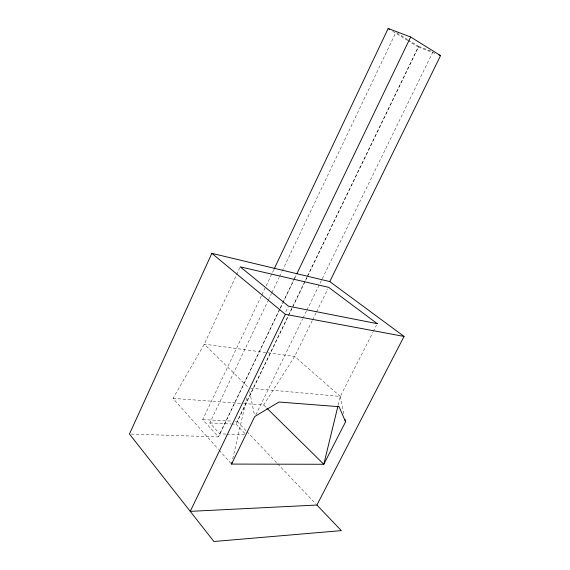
<?xml version="1.0" encoding="UTF-8"?>
<svg xmlns="http://www.w3.org/2000/svg" width="570" height="570" viewBox="0 0 570 570"><rect width="100%" height="100%" fill="white"/><g stroke="black" fill="none" stroke-linecap="round" stroke-linejoin="round"><path stroke-width="0.43" stroke-dasharray="2.85 2.14" d="M232.731 458.9L247.017 396.713M338.209 405.021L340.297 396.435L372.844 332.374M239.842 267.651L204.267 344.145L173.016 398.401L218.581 449.545M279.948 308.911L218.424 436.926L202.72 419.606L261.48 295.673M261.858 294.868L273.685 269.923M225.934 434.076L219.799 433.856L209.817 422.919L268.021 300.753M268.406 299.955L271.47 293.522M271.854 292.716L279.129 277.447M279.514 276.642L281.808 271.826M282.193 271.021L395.537 33.131M219.799 433.856L282.613 303.147M282.998 302.342L293.408 280.697M293.792 279.891L296.101 275.082M280.333 308.113L294.177 279.307M294.562 278.509L296.87 273.707M285.834 311.762L288.135 306.988M235.41 421.294L237.177 421.38L306.966 277.084M307.358 276.279L418.252 47.004L408.469 40.99M231.662 423.973L236.03 424.18L292.168 308.128M292.553 307.33L418.772 46.405L408.455 40.05M255.859 414.825L302.663 318.887M303.048 318.089L306.56 310.892M306.952 310.094L432.929 51.856M312.232 320.689L294.69 356.442L263.668 405.014L243.426 403.539M312.624 319.898L316.129 312.745M316.521 311.954L327.821 288.912M373.25 331.583L376.464 325.256M131.228 434.062L218.424 436.926M226.81 434.112L244.352 434.746M209.817 422.919L230.786 423.93M202.72 419.606L231.876 421.109M173.016 398.401L242.549 403.474M250.779 388.241L340.297 396.435L344.337 415.908M418.772 46.405L432.146 51.556M418.252 47.004L435.594 53.701M396.663 32.782L407.714 39.594M392.666 31.279L407.714 40.527M340.297 396.435L294.69 356.442L204.267 344.145L248.378 387.457M263.668 405.014L266.204 407.507M237.177 421.38L246.375 431.034M246.988 431.675L277.041 463.211M277.654 463.852L315.687 503.745M236.03 424.18L244.922 433.563M219.172 450.207L230.95 463.417M249.696 391.526L254.562 415.665"/><path stroke-width="0.85" d="M345.042 419.299L345.57 421.836L323.796 464.272L231.534 464.08L231.933 462.356M337.996 405.883L323.796 464.272L266.831 408.127M404.059 336.428L329.781 281.587L211.855 253.351L129.447 433.998L213.928 541.5L341.309 530.627L316.913 505.034L190.245 511.361L285.356 314.334L404.059 336.428L316.913 505.034M274.07 269.118L388.156 28.5L410.642 36.993L440.553 55.611L329.781 281.587M296.87 273.707L410.642 36.993M231.534 464.08L254.733 416.528L278.987 402.021L339.107 406.702L345.57 421.836M438.9 54.977L440.553 55.611M388.156 28.5L389.659 29.426M211.855 253.351L285.356 314.334M377.269 323.674L288.513 306.197L240.219 266.846L328.605 287.323L377.269 323.674"/></g></svg>
